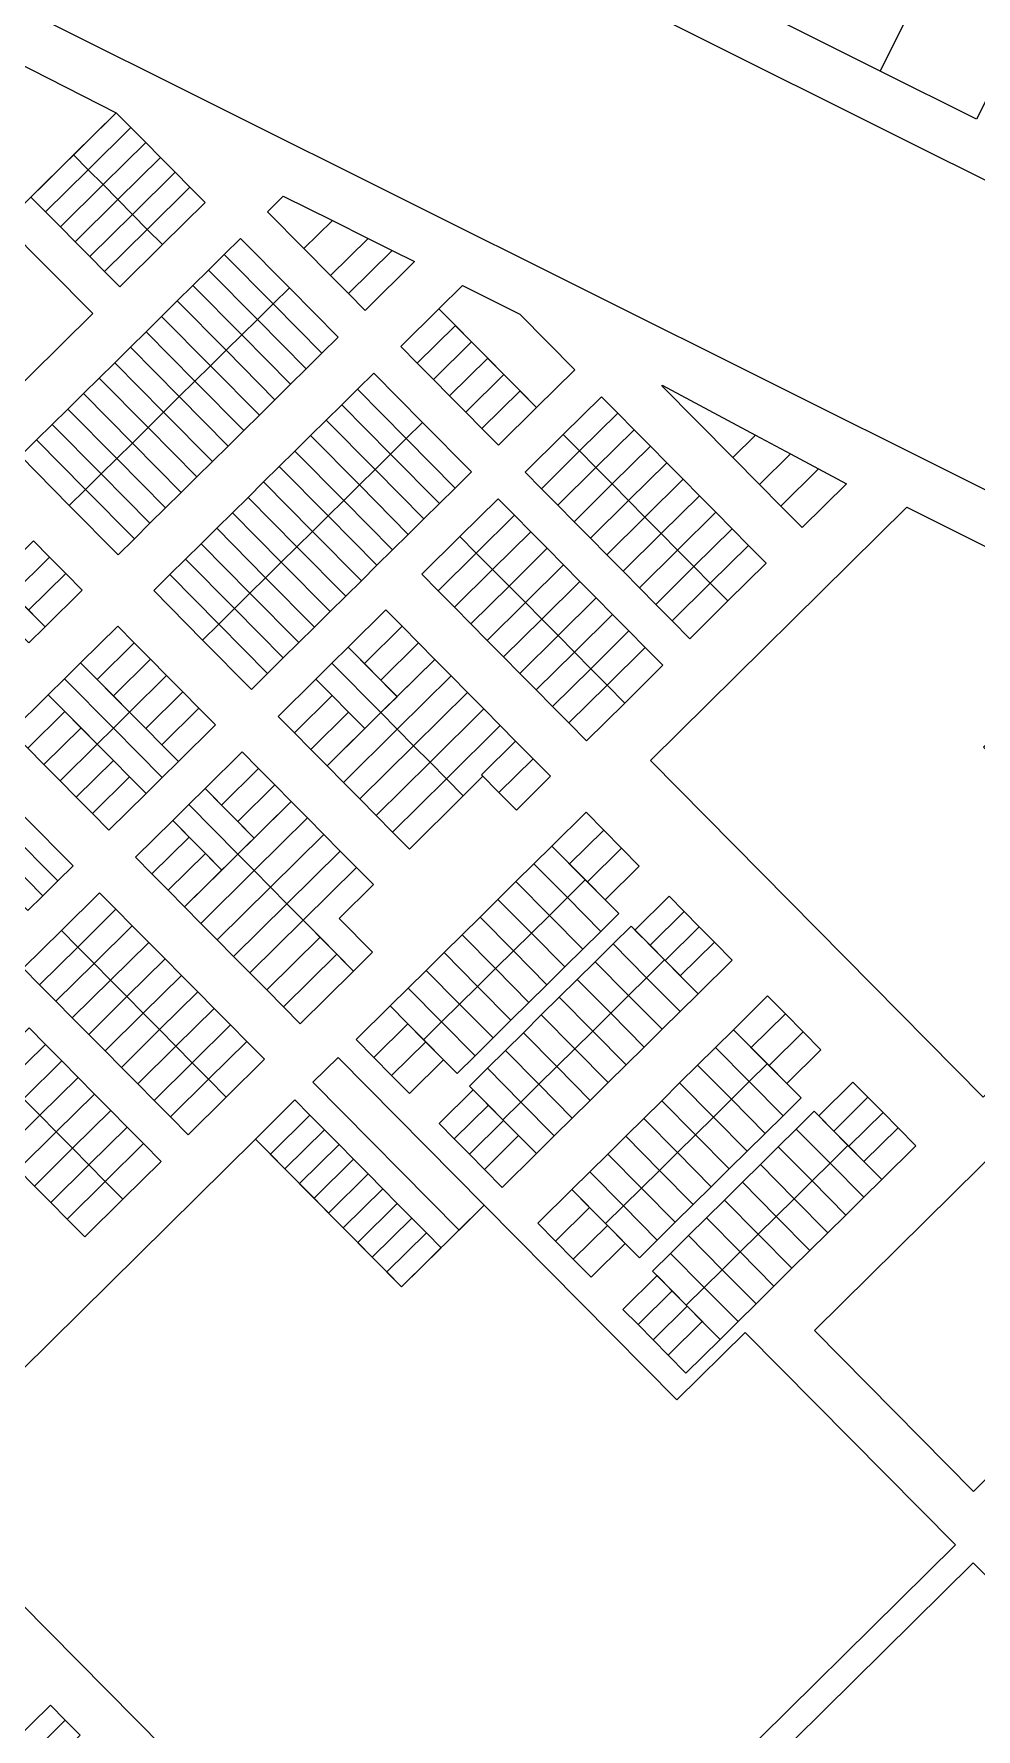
# Model space of a CAD drawing. Header units: metres. Extents: x 5590187 to 5598444, y 6961268 to 6971080.
# Drawn here: x 5594153 to 5594526, y 6967326 to 6967997 of the extents above; entities that cross this region are included whole.
import ezdxf

# ---------------------------------------------------------------- set-up
doc = ezdxf.new("R2010")
doc.units = ezdxf.units.M
doc.layers.add('zz_catastro_fontana', color=7, linetype='Continuous')

msp = doc.modelspace()

# ---------------------------------------------------------------- linework, layer by layer
at = {"layer": 'zz_catastro_fontana'}
for points in [[(5594236.15, 6968085.66), (5594859.43, 6967774.53), (5594810.37, 6967676.25), (5594153.65, 6968004.08), (5594236.15, 6968085.66)], [(5594479.62, 6968080.85), (5594526.05, 6968057.67), (5594488.32, 6967982.1), (5594441.8, 6968005.33), (5594479.62, 6968080.85)], [(5594555.24, 6968043.09), (5594541.84, 6968016.25), (5594550.79, 6968011.78), (5594526.46, 6967963.06), (5594488.32, 6967982.1), (5594526.05, 6968057.66), (5594555.24, 6968043.09)], [(5594185.88, 6967965.62), (5594098.78, 6967879.49), (5594063.62, 6967915.04), (5594138.86, 6967989.45), (5594185.88, 6967965.62)], [(5594185.88, 6967965.63), (5594191.72, 6967959.73), (5594174.83, 6967943.03), (5594169, 6967948.93), (5594185.88, 6967965.63)], [(5594191.72, 6967959.73), (5594197.56, 6967953.83), (5594180.67, 6967937.13), (5594174.83, 6967943.03), (5594191.72, 6967959.73)], [(5594197.56, 6967953.83), (5594203.39, 6967947.93), (5594186.51, 6967931.23), (5594180.67, 6967937.13), (5594197.56, 6967953.83)], [(5594152.11, 6967932.23), (5594169, 6967948.93), (5594174.83, 6967943.03), (5594157.95, 6967926.33), (5594152.11, 6967932.23)], [(5594203.39, 6967947.93), (5594209.23, 6967942.03), (5594192.34, 6967925.33), (5594186.51, 6967931.23), (5594203.39, 6967947.93)], [(5594157.95, 6967926.33), (5594174.83, 6967943.03), (5594180.67, 6967937.13), (5594163.78, 6967920.43), (5594157.95, 6967926.33)], [(5594209.23, 6967942.03), (5594215.07, 6967936.12), (5594198.18, 6967919.42), (5594192.34, 6967925.33), (5594209.23, 6967942.03)], [(5594163.78, 6967920.43), (5594180.67, 6967937.13), (5594186.51, 6967931.23), (5594169.62, 6967914.53), (5594163.78, 6967920.43)], [(5594169.62, 6967914.53), (5594186.51, 6967931.23), (5594192.34, 6967925.33), (5594175.46, 6967908.63), (5594169.62, 6967914.53)], [(5594221.04, 6967930.08), (5594204.16, 6967913.38), (5594198.18, 6967919.42), (5594215.07, 6967936.12), (5594221.04, 6967930.08)], [(5594271.45, 6967922.92), (5594260.21, 6967911.8), (5594245.77, 6967926.41), (5594252.04, 6967932.61), (5594271.45, 6967922.92)], [(5594175.46, 6967908.63), (5594192.34, 6967925.33), (5594198.18, 6967919.42), (5594181.29, 6967902.72), (5594175.46, 6967908.63)], [(5594176.6, 6967886.13), (5594077.53, 6967788.16), (5594007.22, 6967859.27), (5594063.62, 6967915.04), (5594098.78, 6967879.49), (5594141.44, 6967921.68), (5594176.6, 6967886.13)], [(5594187.27, 6967896.68), (5594181.29, 6967902.72), (5594198.18, 6967919.42), (5594204.16, 6967913.38), (5594187.27, 6967896.68)], [(5594285.63, 6967915.84), (5594270.76, 6967901.14), (5594260.21, 6967911.8), (5594271.45, 6967922.92), (5594285.63, 6967915.84)], [(5594247.96, 6967889.9), (5594228.63, 6967909.45), (5594235.11, 6967915.86), (5594254.44, 6967896.31), (5594247.96, 6967889.9)], [(5594295.08, 6967911.12), (5594277.79, 6967894.03), (5594270.76, 6967901.14), (5594285.63, 6967915.84), (5594295.08, 6967911.12)], [(5594304.02, 6967906.66), (5594284.44, 6967887.3), (5594277.79, 6967894.03), (5594295.08, 6967911.12), (5594304.02, 6967906.66)], [(5594222.44, 6967903.34), (5594228.63, 6967909.45), (5594247.96, 6967889.9), (5594241.78, 6967883.78), (5594222.44, 6967903.34)], [(5594210.07, 6967891.1), (5594216.26, 6967897.22), (5594235.59, 6967877.66), (5594229.41, 6967871.55), (5594210.07, 6967891.1)], [(5594216.26, 6967897.22), (5594222.44, 6967903.34), (5594241.78, 6967883.78), (5594235.59, 6967877.66), (5594216.26, 6967897.22)], [(5594313.62, 6967888.02), (5594322.92, 6967897.22), (5594345.59, 6967885.91), (5594367.4, 6967863.86), (5594352.29, 6967848.91), (5594313.62, 6967888.02)], [(5594203.88, 6967884.98), (5594210.07, 6967891.1), (5594229.41, 6967871.55), (5594223.22, 6967865.43), (5594203.88, 6967884.98)], [(5594247.96, 6967889.9), (5594254.44, 6967896.31), (5594273.78, 6967876.75), (5594267.3, 6967870.35), (5594247.96, 6967889.9)], [(5594197.7, 6967878.87), (5594203.88, 6967884.98), (5594223.22, 6967865.43), (5594217.03, 6967859.31), (5594197.7, 6967878.87)], [(5594235.59, 6967877.66), (5594241.78, 6967883.78), (5594261.12, 6967864.23), (5594254.93, 6967858.11), (5594235.59, 6967877.66)], [(5594241.78, 6967883.78), (5594247.96, 6967889.9), (5594267.3, 6967870.35), (5594261.12, 6967864.23), (5594241.78, 6967883.78)], [(5594298.51, 6967873.08), (5594313.62, 6967888.02), (5594320.16, 6967881.41), (5594305.05, 6967866.47), (5594298.51, 6967873.08)], [(5594191.51, 6967872.75), (5594197.7, 6967878.87), (5594217.03, 6967859.31), (5594210.85, 6967853.2), (5594191.51, 6967872.75)], [(5594229.41, 6967871.55), (5594235.59, 6967877.66), (5594254.93, 6967858.11), (5594248.74, 6967851.99), (5594229.41, 6967871.55)], [(5594305.05, 6967866.47), (5594320.16, 6967881.41), (5594326.56, 6967874.94), (5594311.45, 6967860), (5594305.05, 6967866.47)], [(5594185.33, 6967866.63), (5594191.51, 6967872.75), (5594210.85, 6967853.2), (5594204.66, 6967847.08), (5594185.33, 6967866.63)], [(5594223.22, 6967865.43), (5594229.41, 6967871.55), (5594248.74, 6967851.99), (5594242.56, 6967845.88), (5594223.22, 6967865.43)], [(5594311.45, 6967860), (5594326.56, 6967874.94), (5594332.95, 6967868.47), (5594317.84, 6967853.53), (5594311.45, 6967860)], [(5594179.14, 6967860.51), (5594185.33, 6967866.63), (5594204.66, 6967847.08), (5594198.48, 6967840.96), (5594179.14, 6967860.51)], [(5594217.03, 6967859.31), (5594223.22, 6967865.43), (5594242.56, 6967845.88), (5594236.37, 6967839.76), (5594217.03, 6967859.31)], [(5594317.84, 6967853.53), (5594332.95, 6967868.47), (5594339.35, 6967862), (5594324.24, 6967847.05), (5594317.84, 6967853.53)], [(5594172.95, 6967854.4), (5594179.14, 6967860.51), (5594198.48, 6967840.96), (5594192.29, 6967834.84), (5594172.95, 6967854.4)], [(5594210.85, 6967853.2), (5594217.03, 6967859.31), (5594236.37, 6967839.76), (5594230.19, 6967833.64), (5594210.85, 6967853.2)], [(5594300.7, 6967836.57), (5594281.36, 6967856.13), (5594287.84, 6967862.53), (5594307.18, 6967842.98), (5594300.7, 6967836.57)], [(5594324.24, 6967847.05), (5594339.35, 6967862), (5594345.75, 6967855.53), (5594330.64, 6967840.58), (5594324.24, 6967847.05)], [(5594438.97, 6967837.98), (5594429.94, 6967829.06), (5594401.82, 6967857.5), (5594402.05, 6967857.73), (5594438.97, 6967837.98)], [(5594166.77, 6967848.28), (5594172.95, 6967854.4), (5594192.29, 6967834.84), (5594186.1, 6967828.73), (5594166.77, 6967848.28)], [(5594204.66, 6967847.08), (5594210.85, 6967853.2), (5594230.19, 6967833.64), (5594224, 6967827.52), (5594204.66, 6967847.08)], [(5594275.18, 6967850.01), (5594281.36, 6967856.13), (5594300.7, 6967836.57), (5594294.52, 6967830.45), (5594275.18, 6967850.01)], [(5594345.75, 6967855.53), (5594352.29, 6967848.91), (5594337.18, 6967833.97), (5594330.64, 6967840.58), (5594345.75, 6967855.53)], [(5594362.84, 6967838.25), (5594377.95, 6967853.19), (5594384.42, 6967846.65), (5594369.31, 6967831.71), (5594362.84, 6967838.25)], [(5594160.58, 6967842.16), (5594166.77, 6967848.28), (5594186.1, 6967828.73), (5594179.92, 6967822.61), (5594160.58, 6967842.16)], [(5594198.48, 6967840.96), (5594204.66, 6967847.08), (5594224, 6967827.52), (5594217.81, 6967821.41), (5594198.48, 6967840.96)], [(5594262.81, 6967837.77), (5594268.99, 6967843.89), (5594288.33, 6967824.34), (5594282.14, 6967818.22), (5594262.81, 6967837.77)], [(5594268.99, 6967843.89), (5594275.18, 6967850.01), (5594294.52, 6967830.45), (5594288.33, 6967824.34), (5594268.99, 6967843.89)], [(5594369.31, 6967831.71), (5594384.42, 6967846.65), (5594390.89, 6967840.11), (5594375.78, 6967825.17), (5594369.31, 6967831.71)], [(5594154.4, 6967836.04), (5594160.58, 6967842.16), (5594179.92, 6967822.61), (5594173.73, 6967816.49), (5594154.4, 6967836.04)], [(5594192.29, 6967834.84), (5594198.48, 6967840.96), (5594217.81, 6967821.41), (5594211.63, 6967815.29), (5594192.29, 6967834.84)], [(5594256.62, 6967831.66), (5594262.81, 6967837.77), (5594282.14, 6967818.22), (5594275.96, 6967812.1), (5594256.62, 6967831.66)], [(5594300.7, 6967836.57), (5594307.18, 6967842.98), (5594326.52, 6967823.42), (5594320.04, 6967817.02), (5594300.7, 6967836.57)], [(5594347.73, 6967823.31), (5594362.84, 6967838.25), (5594369.31, 6967831.71), (5594354.2, 6967816.76), (5594347.73, 6967823.31)], [(5594375.78, 6967825.17), (5594390.89, 6967840.11), (5594397.35, 6967833.57), (5594382.25, 6967818.62), (5594375.78, 6967825.17)], [(5594452.81, 6967830.58), (5594440.49, 6967818.39), (5594429.94, 6967829.06), (5594438.97, 6967837.98), (5594452.81, 6967830.58)], [(5594148, 6967829.72), (5594154.4, 6967836.04), (5594173.73, 6967816.49), (5594167.33, 6967810.16), (5594148, 6967829.72)], [(5594186.1, 6967828.73), (5594192.29, 6967834.84), (5594211.63, 6967815.29), (5594205.44, 6967809.17), (5594186.1, 6967828.73)], [(5594250.43, 6967825.54), (5594256.62, 6967831.66), (5594275.96, 6967812.1), (5594269.77, 6967805.98), (5594250.43, 6967825.54)], [(5594288.33, 6967824.34), (5594294.52, 6967830.45), (5594313.85, 6967810.9), (5594307.67, 6967804.78), (5594288.33, 6967824.34)], [(5594294.52, 6967830.45), (5594300.7, 6967836.57), (5594320.04, 6967817.02), (5594313.85, 6967810.9), (5594294.52, 6967830.45)], [(5594354.2, 6967816.76), (5594369.31, 6967831.71), (5594375.78, 6967825.17), (5594360.67, 6967810.22), (5594354.2, 6967816.76)], [(5594382.25, 6967818.62), (5594397.35, 6967833.57), (5594403.82, 6967827.02), (5594388.71, 6967812.08), (5594382.25, 6967818.62)], [(5594463.89, 6967824.65), (5594448.93, 6967809.86), (5594440.49, 6967818.39), (5594452.81, 6967830.58), (5594463.89, 6967824.65)], [(5594179.92, 6967822.61), (5594186.1, 6967828.73), (5594205.44, 6967809.17), (5594199.26, 6967803.05), (5594179.92, 6967822.61)], [(5594244.25, 6967819.42), (5594250.43, 6967825.54), (5594269.77, 6967805.98), (5594263.59, 6967799.87), (5594244.25, 6967819.42)], [(5594282.14, 6967818.22), (5594288.33, 6967824.34), (5594307.67, 6967804.78), (5594301.48, 6967798.67), (5594282.14, 6967818.22)], [(5594360.67, 6967810.22), (5594375.78, 6967825.17), (5594382.25, 6967818.62), (5594367.14, 6967803.68), (5594360.67, 6967810.22)], [(5594388.71, 6967812.08), (5594403.82, 6967827.02), (5594410.29, 6967820.48), (5594395.18, 6967805.54), (5594388.71, 6967812.08)], [(5594474.96, 6967818.73), (5594457.37, 6967801.33), (5594448.93, 6967809.86), (5594463.89, 6967824.65), (5594474.96, 6967818.73)], [(5594173.73, 6967816.49), (5594179.92, 6967822.61), (5594199.26, 6967803.05), (5594193.07, 6967796.94), (5594173.73, 6967816.49)], [(5594238.06, 6967813.3), (5594244.25, 6967819.42), (5594263.59, 6967799.87), (5594257.4, 6967793.75), (5594238.06, 6967813.3)], [(5594275.96, 6967812.1), (5594282.14, 6967818.22), (5594301.48, 6967798.67), (5594295.29, 6967792.55), (5594275.96, 6967812.1)], [(5594367.14, 6967803.68), (5594382.25, 6967818.62), (5594388.71, 6967812.08), (5594373.61, 6967797.14), (5594367.14, 6967803.68)], [(5594395.18, 6967805.54), (5594410.29, 6967820.48), (5594416.76, 6967813.94), (5594401.65, 6967799), (5594395.18, 6967805.54)], [(5594167.33, 6967810.16), (5594173.73, 6967816.49), (5594193.07, 6967796.94), (5594186.67, 6967790.61), (5594167.33, 6967810.16)], [(5594231.88, 6967807.19), (5594238.06, 6967813.3), (5594257.4, 6967793.75), (5594251.21, 6967787.63), (5594231.88, 6967807.19)], [(5594269.77, 6967805.98), (5594275.96, 6967812.1), (5594295.29, 6967792.55), (5594289.11, 6967786.43), (5594269.77, 6967805.98)], [(5594321.96, 6967797.82), (5594337.08, 6967812.77), (5594343.55, 6967806.23), (5594328.43, 6967791.28), (5594321.96, 6967797.82)], [(5594373.61, 6967797.14), (5594388.71, 6967812.08), (5594395.18, 6967805.54), (5594380.07, 6967790.6), (5594373.61, 6967797.14)], [(5594401.65, 6967799), (5594416.76, 6967813.94), (5594423.23, 6967807.4), (5594408.12, 6967792.46), (5594401.65, 6967799)], [(5594225.69, 6967801.07), (5594231.88, 6967807.19), (5594251.21, 6967787.63), (5594245.03, 6967781.52), (5594225.69, 6967801.07)], [(5594263.59, 6967799.87), (5594269.77, 6967805.98), (5594289.11, 6967786.43), (5594282.92, 6967780.31), (5594263.59, 6967799.87)], [(5594328.43, 6967791.28), (5594343.55, 6967806.23), (5594350.02, 6967799.69), (5594334.9, 6967784.74), (5594328.43, 6967791.28)], [(5594380.07, 6967790.6), (5594395.18, 6967805.54), (5594401.65, 6967799), (5594386.54, 6967784.06), (5594380.07, 6967790.6)], [(5594598.39, 6967644.44), (5594529.07, 6967575.88), (5594397.32, 6967709.1), (5594498.78, 6967809.44), (5594582.82, 6967767.48), (5594529.17, 6967714.43), (5594598.39, 6967644.44)], [(5594408.12, 6967792.46), (5594423.23, 6967807.4), (5594429.7, 6967800.86), (5594414.59, 6967785.92), (5594408.12, 6967792.46)], [(5594219.5, 6967794.95), (5594225.69, 6967801.07), (5594245.03, 6967781.52), (5594238.84, 6967775.4), (5594219.5, 6967794.95)], [(5594257.4, 6967793.75), (5594263.59, 6967799.87), (5594282.92, 6967780.31), (5594276.74, 6967774.2), (5594257.4, 6967793.75)], [(5594306.84, 6967782.87), (5594321.96, 6967797.82), (5594328.43, 6967791.28), (5594313.31, 6967776.33), (5594306.84, 6967782.87)], [(5594334.9, 6967784.74), (5594350.02, 6967799.69), (5594356.48, 6967793.15), (5594341.37, 6967778.2), (5594334.9, 6967784.74)], [(5594386.54, 6967784.06), (5594401.65, 6967799), (5594408.12, 6967792.46), (5594393.01, 6967777.52), (5594386.54, 6967784.06)], [(5594414.59, 6967785.92), (5594429.7, 6967800.86), (5594436.17, 6967794.32), (5594421.06, 6967779.37), (5594414.59, 6967785.92)], [(5594159.51, 6967789.63), (5594144.82, 6967775.1), (5594138.42, 6967781.57), (5594153.11, 6967796.1), (5594159.51, 6967789.63)], [(5594213.32, 6967788.83), (5594219.5, 6967794.95), (5594238.84, 6967775.4), (5594232.66, 6967769.28), (5594213.32, 6967788.83)], [(5594251.21, 6967787.63), (5594257.4, 6967793.75), (5594276.74, 6967774.2), (5594270.55, 6967768.08), (5594251.21, 6967787.63)], [(5594313.31, 6967776.33), (5594328.43, 6967791.28), (5594334.9, 6967784.74), (5594319.78, 6967769.79), (5594313.31, 6967776.33)], [(5594341.37, 6967778.2), (5594356.48, 6967793.15), (5594362.95, 6967786.61), (5594347.84, 6967771.66), (5594341.37, 6967778.2)], [(5594393.01, 6967777.52), (5594408.12, 6967792.46), (5594414.59, 6967785.92), (5594399.48, 6967770.97), (5594393.01, 6967777.52)], [(5594443.14, 6967787.26), (5594428.04, 6967772.32), (5594421.06, 6967779.37), (5594436.17, 6967794.32), (5594443.14, 6967787.26)], [(5594165.91, 6967783.16), (5594151.22, 6967768.63), (5594144.82, 6967775.1), (5594159.51, 6967789.63), (5594165.91, 6967783.16)], [(5594172.45, 6967776.55), (5594157.76, 6967762.02), (5594151.22, 6967768.63), (5594165.91, 6967783.16), (5594172.45, 6967776.55)], [(5594207.13, 6967782.72), (5594213.32, 6967788.83), (5594232.66, 6967769.28), (5594226.47, 6967763.16), (5594207.13, 6967782.72)], [(5594245.03, 6967781.52), (5594251.21, 6967787.63), (5594270.55, 6967768.08), (5594264.36, 6967761.96), (5594245.03, 6967781.52)], [(5594319.78, 6967769.79), (5594334.9, 6967784.74), (5594341.37, 6967778.2), (5594326.25, 6967763.25), (5594319.78, 6967769.79)], [(5594347.84, 6967771.66), (5594362.95, 6967786.61), (5594369.42, 6967780.07), (5594354.31, 6967765.12), (5594347.84, 6967771.66)], [(5594399.48, 6967770.97), (5594414.59, 6967785.92), (5594421.06, 6967779.37), (5594405.95, 6967764.43), (5594399.48, 6967770.97)], [(5594132.02, 6967775.24), (5594138.42, 6967781.57), (5594157.76, 6967762.02), (5594151.36, 6967755.69), (5594132.02, 6967775.24)], [(5594200.73, 6967776.39), (5594207.13, 6967782.72), (5594226.47, 6967763.16), (5594220.07, 6967756.83), (5594200.73, 6967776.39)], [(5594238.84, 6967775.4), (5594245.03, 6967781.52), (5594264.36, 6967761.96), (5594258.18, 6967755.84), (5594238.84, 6967775.4)], [(5594326.25, 6967763.25), (5594341.37, 6967778.2), (5594347.84, 6967771.66), (5594332.72, 6967756.71), (5594326.25, 6967763.25)], [(5594354.31, 6967765.12), (5594369.42, 6967780.07), (5594375.89, 6967773.52), (5594360.78, 6967758.57), (5594354.31, 6967765.12)], [(5594428.04, 6967772.32), (5594412.93, 6967757.38), (5594405.95, 6967764.43), (5594421.06, 6967779.37), (5594428.04, 6967772.32)], [(5594232.66, 6967769.28), (5594238.84, 6967775.4), (5594258.18, 6967755.84), (5594251.99, 6967749.73), (5594232.66, 6967769.28)], [(5594332.72, 6967756.71), (5594347.84, 6967771.66), (5594354.31, 6967765.12), (5594339.19, 6967750.17), (5594332.72, 6967756.71)], [(5594360.78, 6967758.57), (5594375.89, 6967773.52), (5594382.36, 6967766.98), (5594367.24, 6967752.03), (5594360.78, 6967758.57)], [(5594220.07, 6967756.83), (5594226.47, 6967763.16), (5594245.81, 6967743.61), (5594239.41, 6967737.28), (5594220.07, 6967756.83)], [(5594226.47, 6967763.16), (5594232.66, 6967769.28), (5594251.99, 6967749.73), (5594245.81, 6967743.61), (5594226.47, 6967763.16)], [(5594277.69, 6967754.05), (5594292.62, 6967768.81), (5594299.09, 6967762.27), (5594284.16, 6967747.5), (5594277.69, 6967754.05)], [(5594339.19, 6967750.17), (5594354.31, 6967765.12), (5594360.78, 6967758.57), (5594345.66, 6967743.63), (5594339.19, 6967750.17)], [(5594367.24, 6967752.03), (5594382.36, 6967766.98), (5594388.83, 6967760.44), (5594373.71, 6967745.49), (5594367.24, 6967752.03)], [(5594186.51, 6967762.32), (5594193.05, 6967755.71), (5594178.36, 6967741.18), (5594171.82, 6967747.8), (5594186.51, 6967762.32)], [(5594284.16, 6967747.5), (5594299.09, 6967762.27), (5594305.56, 6967755.73), (5594290.63, 6967740.96), (5594284.16, 6967747.5)], [(5594345.66, 6967743.63), (5594360.78, 6967758.57), (5594367.24, 6967752.03), (5594352.13, 6967737.08), (5594345.66, 6967743.63)], [(5594373.71, 6967745.49), (5594388.83, 6967760.44), (5594395.3, 6967753.9), (5594380.18, 6967738.95), (5594373.71, 6967745.49)], [(5594193.05, 6967755.71), (5594199.45, 6967749.24), (5594184.76, 6967734.71), (5594178.36, 6967741.18), (5594193.05, 6967755.71)], [(5594271.29, 6967747.71), (5594277.68, 6967754.04), (5594297.09, 6967734.41), (5594290.69, 6967728.09), (5594271.29, 6967747.71)], [(5594290.63, 6967740.96), (5594305.56, 6967755.73), (5594312.03, 6967749.19), (5594297.1, 6967734.42), (5594290.63, 6967740.96)], [(5594352.13, 6967737.08), (5594367.24, 6967752.03), (5594373.71, 6967745.49), (5594358.6, 6967730.54), (5594352.13, 6967737.08)], [(5594387.16, 6967731.9), (5594380.18, 6967738.95), (5594395.28, 6967753.89), (5594402.26, 6967746.83), (5594387.16, 6967731.9)], [(5594165.42, 6967741.47), (5594171.82, 6967747.8), (5594191.16, 6967728.24), (5594184.76, 6967721.92), (5594165.42, 6967741.47)], [(5594199.45, 6967749.24), (5594205.85, 6967742.77), (5594191.16, 6967728.24), (5594184.76, 6967734.71), (5594199.45, 6967749.24)], [(5594212.25, 6967736.3), (5594197.56, 6967721.77), (5594191.16, 6967728.24), (5594205.85, 6967742.77), (5594212.25, 6967736.3)], [(5594271.29, 6967747.71), (5594290.69, 6967728.09), (5594284.29, 6967721.76), (5594264.89, 6967741.38), (5594271.29, 6967747.71)], [(5594290.69, 6967728.09), (5594312.02, 6967749.18), (5594318.49, 6967742.64), (5594297.16, 6967721.54), (5594290.69, 6967728.09)], [(5594358.6, 6967730.54), (5594373.71, 6967745.49), (5594380.18, 6967738.95), (5594365.07, 6967724), (5594358.6, 6967730.54)], [(5594159.02, 6967735.14), (5594165.42, 6967741.47), (5594184.76, 6967721.92), (5594178.36, 6967715.59), (5594159.02, 6967735.14)], [(5594218.65, 6967729.83), (5594203.96, 6967715.3), (5594197.56, 6967721.77), (5594212.25, 6967736.3), (5594218.65, 6967729.83)], [(5594249.95, 6967726.62), (5594264.89, 6967741.38), (5594271.36, 6967734.84), (5594256.42, 6967720.07), (5594249.95, 6967726.62)], [(5594297.16, 6967721.54), (5594318.49, 6967742.64), (5594324.96, 6967736.1), (5594303.63, 6967715), (5594297.16, 6967721.54)], [(5594303.63, 6967715), (5594324.96, 6967736.1), (5594331.43, 6967729.56), (5594310.1, 6967708.46), (5594303.63, 6967715)], [(5594372.04, 6967716.95), (5594365.07, 6967724), (5594380.18, 6967738.95), (5594387.16, 6967731.9), (5594372.04, 6967716.95)], [(5594144.33, 6967720.61), (5594159.02, 6967735.14), (5594165.56, 6967728.53), (5594150.87, 6967714), (5594144.33, 6967720.61)], [(5594225.19, 6967723.22), (5594210.5, 6967708.69), (5594203.96, 6967715.3), (5594218.65, 6967729.83), (5594225.19, 6967723.22)], [(5594256.42, 6967720.07), (5594271.36, 6967734.84), (5594277.82, 6967728.3), (5594262.89, 6967713.53), (5594256.42, 6967720.07)], [(5594310.1, 6967708.46), (5594331.43, 6967729.56), (5594337.9, 6967723.01), (5594316.57, 6967701.92), (5594310.1, 6967708.46)], [(5594150.87, 6967714), (5594165.56, 6967728.53), (5594171.96, 6967722.06), (5594157.27, 6967707.53), (5594150.87, 6967714)], [(5594184.76, 6967721.92), (5594191.16, 6967728.24), (5594210.5, 6967708.69), (5594204.1, 6967702.36), (5594184.76, 6967721.92)], [(5594262.89, 6967713.53), (5594277.82, 6967728.3), (5594284.29, 6967721.76), (5594269.36, 6967706.99), (5594262.89, 6967713.53)], [(5594269.36, 6967706.99), (5594290.69, 6967728.09), (5594297.16, 6967721.54), (5594275.83, 6967700.45), (5594269.36, 6967706.99)], [(5594344, 6967716.84), (5594330.47, 6967703.46), (5594331.05, 6967702.88), (5594323.25, 6967695.16), (5594316.57, 6967701.92), (5594337.9, 6967723.01), (5594344, 6967716.84)], [(5594157.27, 6967707.53), (5594171.96, 6967722.06), (5594178.36, 6967715.59), (5594163.67, 6967701.06), (5594157.27, 6967707.53)], [(5594178.36, 6967715.59), (5594184.76, 6967721.92), (5594204.1, 6967702.36), (5594197.7, 6967696.03), (5594178.36, 6967715.59)], [(5594275.83, 6967700.45), (5594297.16, 6967721.54), (5594303.63, 6967715), (5594282.3, 6967693.91), (5594275.83, 6967700.45)], [(5594350.91, 6967709.86), (5594337.38, 6967696.48), (5594330.47, 6967703.46), (5594344, 6967716.84), (5594350.91, 6967709.86)], [(5594170.07, 6967694.59), (5594163.67, 6967701.06), (5594178.36, 6967715.59), (5594184.76, 6967709.12), (5594170.07, 6967694.59)], [(5594235.73, 6967712.55), (5594242.2, 6967706.01), (5594227.51, 6967691.48), (5594221.04, 6967698.02), (5594235.73, 6967712.55)], [(5594282.3, 6967693.91), (5594303.63, 6967715), (5594310.1, 6967708.46), (5594288.77, 6967687.37), (5594282.3, 6967693.91)], [(5594357.81, 6967702.88), (5594344.28, 6967689.5), (5594337.38, 6967696.48), (5594350.91, 6967709.86), (5594357.81, 6967702.88)], [(5594176.47, 6967688.12), (5594170.07, 6967694.59), (5594184.76, 6967709.12), (5594191.16, 6967702.65), (5594176.47, 6967688.12)], [(5594183.01, 6967681.51), (5594176.47, 6967688.12), (5594191.16, 6967702.65), (5594197.7, 6967696.03), (5594183.01, 6967681.51)], [(5594242.2, 6967706.01), (5594248.67, 6967699.47), (5594233.98, 6967684.94), (5594227.51, 6967691.48), (5594242.2, 6967706.01)], [(5594288.77, 6967687.37), (5594310.1, 6967708.46), (5594316.57, 6967701.92), (5594295.24, 6967680.82), (5594288.77, 6967687.37)], [(5594214.64, 6967691.7), (5594221.04, 6967698.02), (5594240.45, 6967678.4), (5594234.05, 6967672.07), (5594214.64, 6967691.7)], [(5594248.67, 6967699.47), (5594255.14, 6967692.93), (5594240.45, 6967678.4), (5594233.98, 6967684.94), (5594248.67, 6967699.47)], [(5594301.92, 6967674.07), (5594295.24, 6967680.82), (5594316.57, 6967701.92), (5594323.25, 6967695.16), (5594301.92, 6967674.07)], [(5594214.64, 6967691.7), (5594234.05, 6967672.07), (5594227.65, 6967665.74), (5594208.25, 6967685.37), (5594214.64, 6967691.7)], [(5594234.05, 6967672.07), (5594255.14, 6967692.93), (5594261.61, 6967686.39), (5594240.52, 6967665.53), (5594234.05, 6967672.07)], [(5594143.41, 6967681.02), (5594149.45, 6967687), (5594168.79, 6967667.44), (5594162.74, 6967661.47), (5594143.41, 6967681.02)], [(5594193.56, 6967670.84), (5594208.25, 6967685.37), (5594214.71, 6967678.83), (5594200.02, 6967664.3), (5594193.56, 6967670.84)], [(5594240.52, 6967665.53), (5594261.61, 6967686.39), (5594268.08, 6967679.84), (5594246.99, 6967658.99), (5594240.52, 6967665.53)], [(5594358.35, 6967675.28), (5594371.86, 6967688.64), (5594378.89, 6967681.53), (5594365.38, 6967668.17), (5594358.35, 6967675.28)], [(5594137.5, 6967675.18), (5594143.41, 6967681.02), (5594162.74, 6967661.47), (5594156.84, 6967655.63), (5594137.5, 6967675.18)], [(5594200.02, 6967664.3), (5594214.71, 6967678.83), (5594221.18, 6967672.29), (5594206.49, 6967657.76), (5594200.02, 6967664.3)], [(5594246.99, 6967658.99), (5594268.08, 6967679.84), (5594274.55, 6967673.3), (5594253.46, 6967652.45), (5594246.99, 6967658.99)], [(5594365.38, 6967668.17), (5594378.89, 6967681.53), (5594385.92, 6967674.42), (5594372.41, 6967661.06), (5594365.38, 6967668.17)], [(5594131.6, 6967669.35), (5594137.5, 6967675.18), (5594156.84, 6967655.63), (5594150.94, 6967649.79), (5594131.6, 6967669.35)], [(5594206.49, 6967657.76), (5594221.18, 6967672.29), (5594227.65, 6967665.74), (5594212.96, 6967651.22), (5594206.49, 6967657.76)], [(5594212.96, 6967651.22), (5594234.05, 6967672.07), (5594240.52, 6967665.53), (5594219.43, 6967644.67), (5594212.96, 6967651.22)], [(5594253.46, 6967652.45), (5594274.55, 6967673.3), (5594281.02, 6967666.76), (5594259.93, 6967645.91), (5594253.46, 6967652.45)], [(5594351.23, 6967668.24), (5594358.35, 6967675.28), (5594371.58, 6967661.89), (5594364.47, 6967654.86), (5594351.23, 6967668.24)], [(5594372.41, 6967661.06), (5594385.92, 6967674.42), (5594392.95, 6967667.3), (5594379.44, 6967653.94), (5594372.41, 6967661.06)], [(5594219.43, 6967644.67), (5594240.52, 6967665.53), (5594246.99, 6967658.99), (5594225.9, 6967638.13), (5594219.43, 6967644.67)], [(5594279.84, 6967625.77), (5594259.93, 6967645.91), (5594281.02, 6967666.76), (5594287.7, 6967660.01), (5594274.17, 6967646.63), (5594287.4, 6967633.24), (5594279.84, 6967625.77)], [(5594344.12, 6967661.21), (5594351.23, 6967668.24), (5594364.47, 6967654.86), (5594357.36, 6967647.83), (5594344.12, 6967661.21)], [(5594164.22, 6967641.84), (5594179.33, 6967656.78), (5594185.8, 6967650.24), (5594170.69, 6967635.29), (5594164.22, 6967641.84)], [(5594225.9, 6967638.13), (5594246.99, 6967658.99), (5594253.46, 6967652.45), (5594232.37, 6967631.59), (5594225.9, 6967638.13)], [(5594337.01, 6967654.18), (5594344.12, 6967661.21), (5594357.36, 6967647.83), (5594350.25, 6967640.8), (5594337.01, 6967654.18)], [(5594364.47, 6967654.86), (5594371.58, 6967661.89), (5594384.81, 6967648.51), (5594377.7, 6967641.48), (5594364.47, 6967654.86)], [(5594170.69, 6967635.29), (5594185.8, 6967650.24), (5594192.27, 6967643.69), (5594177.16, 6967628.75), (5594170.69, 6967635.29)], [(5594232.37, 6967631.59), (5594253.46, 6967652.45), (5594259.93, 6967645.91), (5594238.84, 6967625.05), (5594232.37, 6967631.59)], [(5594329.9, 6967647.15), (5594337.01, 6967654.18), (5594350.25, 6967640.8), (5594343.14, 6967633.77), (5594329.9, 6967647.15)], [(5594357.36, 6967647.83), (5594364.47, 6967654.86), (5594377.7, 6967641.48), (5594370.59, 6967634.45), (5594357.36, 6967647.83)], [(5594391.22, 6967642.03), (5594404.73, 6967655.39), (5594410.7, 6967649.35), (5594397.19, 6967635.99), (5594391.22, 6967642.03)], [(5594397.19, 6967635.99), (5594410.7, 6967649.35), (5594416.68, 6967643.31), (5594403.17, 6967629.95), (5594397.19, 6967635.99)], [(5594177.16, 6967628.75), (5594192.27, 6967643.69), (5594198.74, 6967637.15), (5594183.63, 6967622.21), (5594177.16, 6967628.75)], [(5594266.61, 6967639.15), (5594245.52, 6967618.3), (5594238.84, 6967625.05), (5594259.93, 6967645.91), (5594266.61, 6967639.15)], [(5594322.79, 6967640.12), (5594329.9, 6967647.15), (5594343.14, 6967633.77), (5594336.03, 6967626.74), (5594322.79, 6967640.12)], [(5594350.25, 6967640.8), (5594357.36, 6967647.83), (5594370.59, 6967634.45), (5594363.48, 6967627.42), (5594350.25, 6967640.8)], [(5594382.6, 6967636.52), (5594389.71, 6967643.56), (5594402.95, 6967630.17), (5594395.84, 6967623.14), (5594382.6, 6967636.52)], [(5594403.17, 6967629.95), (5594416.68, 6967643.31), (5594422.66, 6967637.26), (5594409.15, 6967623.9), (5594403.17, 6967629.95)], [(5594149.12, 6967626.89), (5594164.22, 6967641.84), (5594170.69, 6967635.29), (5594155.58, 6967620.35), (5594149.12, 6967626.89)], [(5594183.63, 6967622.21), (5594198.74, 6967637.15), (5594205.21, 6967630.61), (5594190.1, 6967615.67), (5594183.63, 6967622.21)], [(5594245.52, 6967618.3), (5594266.61, 6967639.15), (5594273.22, 6967632.46), (5594252.14, 6967611.6), (5594245.52, 6967618.3)], [(5594315.68, 6967633.09), (5594322.79, 6967640.12), (5594336.03, 6967626.74), (5594328.92, 6967619.7), (5594315.68, 6967633.09)], [(5594343.14, 6967633.77), (5594350.25, 6967640.8), (5594363.48, 6967627.42), (5594356.37, 6967620.39), (5594343.14, 6967633.77)], [(5594375.49, 6967629.49), (5594382.6, 6967636.52), (5594395.84, 6967623.14), (5594388.73, 6967616.11), (5594375.49, 6967629.49)], [(5594409.15, 6967623.9), (5594422.66, 6967637.26), (5594429.69, 6967630.15), (5594416.18, 6967616.79), (5594409.15, 6967623.9)], [(5594155.58, 6967620.35), (5594170.69, 6967635.29), (5594177.16, 6967628.75), (5594162.05, 6967613.81), (5594155.58, 6967620.35)], [(5594162.05, 6967613.81), (5594177.16, 6967628.75), (5594183.63, 6967622.21), (5594168.52, 6967607.27), (5594162.05, 6967613.81)], [(5594190.1, 6967615.67), (5594205.21, 6967630.61), (5594211.68, 6967624.07), (5594196.57, 6967609.13), (5594190.1, 6967615.67)], [(5594252.14, 6967611.6), (5594273.22, 6967632.46), (5594279.84, 6967625.77), (5594258.75, 6967604.91), (5594252.14, 6967611.6)], [(5594308.57, 6967626.05), (5594315.68, 6967633.09), (5594328.92, 6967619.7), (5594321.81, 6967612.67), (5594308.57, 6967626.05)], [(5594336.03, 6967626.74), (5594343.14, 6967633.77), (5594356.37, 6967620.39), (5594349.26, 6967613.35), (5594336.03, 6967626.74)], [(5594368.38, 6967622.46), (5594375.49, 6967629.49), (5594388.73, 6967616.11), (5594381.62, 6967609.08), (5594368.38, 6967622.46)], [(5594395.84, 6967623.14), (5594402.95, 6967630.17), (5594416.18, 6967616.79), (5594409.07, 6967609.76), (5594395.84, 6967623.14)], [(5594168.52, 6967607.27), (5594183.63, 6967622.21), (5594190.1, 6967615.67), (5594174.99, 6967600.73), (5594168.52, 6967607.27)], [(5594196.57, 6967609.13), (5594211.68, 6967624.07), (5594218.15, 6967617.53), (5594203.04, 6967602.59), (5594196.57, 6967609.13)], [(5594301.46, 6967619.02), (5594308.57, 6967626.05), (5594321.81, 6967612.67), (5594314.7, 6967605.64), (5594301.46, 6967619.02)], [(5594328.92, 6967619.7), (5594336.03, 6967626.74), (5594349.26, 6967613.35), (5594342.15, 6967606.32), (5594328.92, 6967619.7)], [(5594361.27, 6967615.43), (5594368.38, 6967622.46), (5594381.62, 6967609.08), (5594374.51, 6967602.05), (5594361.27, 6967615.43)], [(5594388.73, 6967616.11), (5594395.84, 6967623.14), (5594409.07, 6967609.76), (5594401.96, 6967602.73), (5594388.73, 6967616.11)], [(5594604.52, 6967624.08), (5594667.47, 6967560.43), (5594525.26, 6967419.8), (5594462.31, 6967483.45), (5594604.52, 6967624.08)], [(5594174.99, 6967600.73), (5594190.1, 6967615.67), (5594196.57, 6967609.13), (5594181.46, 6967594.19), (5594174.99, 6967600.73)], [(5594203.04, 6967602.59), (5594218.15, 6967617.53), (5594224.62, 6967610.99), (5594209.51, 6967596.05), (5594203.04, 6967602.59)], [(5594294.35, 6967611.99), (5594301.46, 6967619.02), (5594314.7, 6967605.64), (5594307.59, 6967598.61), (5594294.35, 6967611.99)], [(5594321.81, 6967612.67), (5594328.92, 6967619.7), (5594342.15, 6967606.32), (5594335.04, 6967599.29), (5594321.81, 6967612.67)], [(5594354.16, 6967608.4), (5594361.27, 6967615.43), (5594374.51, 6967602.05), (5594367.39, 6967595.02), (5594354.16, 6967608.4)], [(5594381.62, 6967609.08), (5594388.73, 6967616.11), (5594401.96, 6967602.73), (5594394.85, 6967595.7), (5594381.62, 6967609.08)], [(5594430.24, 6967602.57), (5594443.75, 6967615.93), (5594450.78, 6967608.82), (5594437.27, 6967595.46), (5594430.24, 6967602.57)], [(5594181.46, 6967594.19), (5594196.57, 6967609.13), (5594203.04, 6967602.59), (5594187.93, 6967587.64), (5594181.46, 6967594.19)], [(5594209.51, 6967596.05), (5594224.62, 6967610.99), (5594231.09, 6967604.45), (5594215.98, 6967589.5), (5594209.51, 6967596.05)], [(5594280.82, 6967598.65), (5594294.33, 6967612.01), (5594301.36, 6967604.9), (5594287.85, 6967591.54), (5594280.82, 6967598.65)], [(5594314.7, 6967605.64), (5594321.81, 6967612.67), (5594335.04, 6967599.29), (5594327.93, 6967592.26), (5594314.7, 6967605.64)], [(5594374.51, 6967602.05), (5594381.62, 6967609.08), (5594394.85, 6967595.7), (5594387.74, 6967588.67), (5594374.51, 6967602.05)], [(5594437.27, 6967595.46), (5594450.78, 6967608.82), (5594457.82, 6967601.71), (5594444.31, 6967588.35), (5594437.27, 6967595.46)], [(5594136.28, 6967588.32), (5594151.39, 6967603.26), (5594157.86, 6967596.72), (5594142.75, 6967581.78), (5594136.28, 6967588.32)], [(5594187.93, 6967587.64), (5594203.04, 6967602.59), (5594209.51, 6967596.05), (5594194.4, 6967581.1), (5594187.93, 6967587.64)], [(5594215.98, 6967589.5), (5594231.09, 6967604.45), (5594237.56, 6967597.9), (5594222.45, 6967582.96), (5594215.98, 6967589.5)], [(5594287.85, 6967591.54), (5594301.36, 6967604.9), (5594308.39, 6967597.79), (5594294.88, 6967584.43), (5594287.85, 6967591.54)], [(5594307.59, 6967598.61), (5594314.7, 6967605.64), (5594327.93, 6967592.26), (5594320.82, 6967585.23), (5594307.59, 6967598.61)], [(5594347.05, 6967601.37), (5594354.16, 6967608.4), (5594367.39, 6967595.02), (5594360.28, 6967587.99), (5594347.05, 6967601.37)], [(5594367.39, 6967595.02), (5594374.51, 6967602.05), (5594387.74, 6967588.67), (5594380.63, 6967581.64), (5594367.39, 6967595.02)], [(5594423.13, 6967595.54), (5594430.24, 6967602.57), (5594443.6, 6967589.06), (5594436.49, 6967582.03), (5594423.13, 6967595.54)], [(5594142.75, 6967581.78), (5594157.86, 6967596.72), (5594164.33, 6967590.18), (5594149.22, 6967575.24), (5594142.75, 6967581.78)], [(5594194.4, 6967581.1), (5594209.51, 6967596.05), (5594215.98, 6967589.5), (5594200.87, 6967574.56), (5594194.4, 6967581.1)], [(5594229.42, 6967575.91), (5594222.45, 6967582.96), (5594237.56, 6967597.9), (5594244.53, 6967590.85), (5594229.42, 6967575.91)], [(5594294.88, 6967584.43), (5594308.39, 6967597.79), (5594315.43, 6967590.68), (5594301.92, 6967577.32), (5594294.88, 6967584.43)], [(5594339.94, 6967594.34), (5594347.05, 6967601.37), (5594360.28, 6967587.99), (5594353.17, 6967580.95), (5594339.94, 6967594.34)], [(5594416.02, 6967588.51), (5594423.13, 6967595.54), (5594436.49, 6967582.03), (5594429.38, 6967575), (5594416.02, 6967588.51)], [(5594444.31, 6967588.35), (5594457.82, 6967601.71), (5594464.85, 6967594.6), (5594451.34, 6967581.24), (5594444.31, 6967588.35)], [(5594149.22, 6967575.24), (5594164.33, 6967590.18), (5594170.8, 6967583.64), (5594155.69, 6967568.7), (5594149.22, 6967575.24)], [(5594200.87, 6967574.56), (5594215.98, 6967589.5), (5594222.45, 6967582.96), (5594207.34, 6967568.02), (5594200.87, 6967574.56)], [(5594263.76, 6967581.78), (5594273.71, 6967591.62), (5594331.58, 6967533.1), (5594321.63, 6967523.26), (5594263.76, 6967581.78)], [(5594332.83, 6967587.3), (5594339.94, 6967594.34), (5594353.17, 6967580.95), (5594346.06, 6967573.92), (5594332.83, 6967587.3)], [(5594360.28, 6967587.99), (5594367.39, 6967595.02), (5594380.63, 6967581.64), (5594373.52, 6967574.6), (5594360.28, 6967587.99)], [(5594408.91, 6967581.48), (5594416.02, 6967588.51), (5594429.38, 6967575), (5594422.27, 6967567.97), (5594408.91, 6967581.48)], [(5594436.49, 6967582.03), (5594443.6, 6967589.06), (5594456.96, 6967575.55), (5594449.85, 6967568.52), (5594436.49, 6967582.03)], [(5594155.69, 6967568.7), (5594170.8, 6967583.64), (5594177.26, 6967577.1), (5594162.15, 6967562.16), (5594155.69, 6967568.7)], [(5594214.31, 6967560.97), (5594207.34, 6967568.02), (5594222.45, 6967582.96), (5594229.42, 6967575.91), (5594214.31, 6967560.97)], [(5594325.72, 6967580.27), (5594332.83, 6967587.3), (5594346.06, 6967573.92), (5594338.95, 6967566.89), (5594325.72, 6967580.27)], [(5594353.17, 6967580.95), (5594360.28, 6967587.99), (5594373.52, 6967574.6), (5594366.41, 6967567.57), (5594353.17, 6967580.95)], [(5594429.38, 6967575), (5594436.49, 6967582.03), (5594449.85, 6967568.52), (5594442.74, 6967561.49), (5594429.38, 6967575)], [(5594463.95, 6967568.49), (5594477.46, 6967581.85), (5594483.44, 6967575.8), (5594469.93, 6967562.44), (5594463.95, 6967568.49)], [(5594134.11, 6967560.3), (5594149.22, 6967575.24), (5594155.69, 6967568.7), (5594140.58, 6967553.75), (5594134.11, 6967560.3)], [(5594162.15, 6967562.16), (5594177.26, 6967577.1), (5594183.73, 6967570.56), (5594168.62, 6967555.61), (5594162.15, 6967562.16)], [(5594313.72, 6967565.39), (5594327.22, 6967578.75), (5594333.2, 6967572.71), (5594319.69, 6967559.35), (5594313.72, 6967565.39)], [(5594346.06, 6967573.92), (5594353.17, 6967580.95), (5594366.41, 6967567.57), (5594359.3, 6967560.54), (5594346.06, 6967573.92)], [(5594401.8, 6967574.45), (5594408.91, 6967581.48), (5594422.27, 6967567.97), (5594415.16, 6967560.94), (5594401.8, 6967574.45)], [(5594422.27, 6967567.97), (5594429.38, 6967575), (5594442.74, 6967561.49), (5594435.63, 6967554.46), (5594422.27, 6967567.97)], [(5594469.93, 6967562.44), (5594483.44, 6967575.8), (5594489.42, 6967569.76), (5594475.91, 6967556.4), (5594469.93, 6967562.44)], [(5594140.58, 6967553.75), (5594155.69, 6967568.7), (5594162.15, 6967562.16), (5594147.05, 6967547.21), (5594140.58, 6967553.75)], [(5594168.62, 6967555.61), (5594183.73, 6967570.56), (5594190.2, 6967564.01), (5594175.09, 6967549.07), (5594168.62, 6967555.61)], [(5594241, 6967559.28), (5594256.65, 6967574.75), (5594262.55, 6967568.77), (5594246.91, 6967553.3), (5594241, 6967559.28)], [(5594246.91, 6967553.3), (5594262.55, 6967568.77), (5594268.32, 6967562.94), (5594252.68, 6967547.47), (5594246.91, 6967553.3)], [(5594319.69, 6967559.35), (5594333.2, 6967572.71), (5594339.18, 6967566.66), (5594325.67, 6967553.3), (5594319.69, 6967559.35)], [(5594338.95, 6967566.89), (5594346.06, 6967573.92), (5594359.3, 6967560.54), (5594352.19, 6967553.51), (5594338.95, 6967566.89)], [(5594394.69, 6967567.41), (5594401.8, 6967574.45), (5594415.16, 6967560.94), (5594408.05, 6967553.9), (5594394.69, 6967567.41)], [(5594455.08, 6967563.23), (5594462.19, 6967570.26), (5594475.55, 6967556.75), (5594468.44, 6967549.72), (5594455.08, 6967563.23)], [(5594475.91, 6967556.4), (5594489.42, 6967569.76), (5594495.39, 6967563.71), (5594481.88, 6967550.35), (5594475.91, 6967556.4)], [(5594147.05, 6967547.21), (5594162.15, 6967562.16), (5594168.62, 6967555.61), (5594153.51, 6967540.67), (5594147.05, 6967547.21)], [(5594175.09, 6967549.07), (5594190.2, 6967564.01), (5594196.67, 6967557.47), (5594181.56, 6967542.53), (5594175.09, 6967549.07)], [(5594252.68, 6967547.47), (5594268.32, 6967562.94), (5594274.08, 6967557.11), (5594258.44, 6967541.64), (5594252.68, 6967547.47)], [(5594325.67, 6967553.3), (5594339.18, 6967566.66), (5594345.16, 6967560.62), (5594331.65, 6967547.26), (5594325.67, 6967553.3)], [(5594387.58, 6967560.38), (5594394.69, 6967567.41), (5594408.05, 6967553.9), (5594400.94, 6967546.87), (5594387.58, 6967560.38)], [(5594415.16, 6967560.94), (5594422.27, 6967567.97), (5594435.63, 6967554.46), (5594428.52, 6967547.43), (5594415.16, 6967560.94)], [(5594447.97, 6967556.2), (5594455.08, 6967563.23), (5594468.44, 6967549.72), (5594461.33, 6967542.69), (5594447.97, 6967556.2)], [(5594481.88, 6967550.35), (5594495.39, 6967563.71), (5594502.42, 6967556.6), (5594488.91, 6967543.24), (5594481.88, 6967550.35)], [(5594331.58, 6967533.1), (5594407.84, 6967455.99), (5594434.86, 6967482.71), (5594518.04, 6967398.6), (5594319.46, 6967202.21), (5594102.15, 6967421.96), (5594241, 6967559.28), (5594298.87, 6967500.76), (5594331.58, 6967533.1)], [(5594153.51, 6967540.67), (5594168.62, 6967555.61), (5594175.09, 6967549.07), (5594159.98, 6967534.13), (5594153.51, 6967540.67)], [(5594188.54, 6967535.48), (5594181.56, 6967542.53), (5594196.67, 6967557.47), (5594203.65, 6967550.42), (5594188.54, 6967535.48)], [(5594258.44, 6967541.64), (5594274.08, 6967557.11), (5594279.85, 6967551.28), (5594264.21, 6967535.81), (5594258.44, 6967541.64)], [(5594331.65, 6967547.26), (5594345.16, 6967560.62), (5594352.19, 6967553.51), (5594338.68, 6967540.15), (5594331.65, 6967547.26)], [(5594380.47, 6967553.35), (5594387.58, 6967560.38), (5594400.94, 6967546.87), (5594393.83, 6967539.84), (5594380.47, 6967553.35)], [(5594408.05, 6967553.9), (5594415.16, 6967560.94), (5594428.52, 6967547.43), (5594421.41, 6967540.4), (5594408.05, 6967553.9)], [(5594440.86, 6967549.17), (5594447.97, 6967556.2), (5594461.33, 6967542.69), (5594454.22, 6967535.66), (5594440.86, 6967549.17)], [(5594468.44, 6967549.72), (5594475.55, 6967556.75), (5594488.91, 6967543.24), (5594481.8, 6967536.21), (5594468.44, 6967549.72)], [(5594159.98, 6967534.13), (5594175.09, 6967549.07), (5594181.56, 6967542.53), (5594166.45, 6967527.59), (5594159.98, 6967534.13)], [(5594264.21, 6967535.81), (5594279.85, 6967551.28), (5594285.62, 6967545.45), (5594269.97, 6967529.98), (5594264.21, 6967535.81)], [(5594373.36, 6967546.32), (5594380.47, 6967553.35), (5594393.83, 6967539.84), (5594386.72, 6967532.81), (5594373.36, 6967546.32)], [(5594400.94, 6967546.87), (5594408.05, 6967553.9), (5594421.41, 6967540.4), (5594414.3, 6967533.36), (5594400.94, 6967546.87)], [(5594433.75, 6967542.14), (5594440.86, 6967549.17), (5594454.22, 6967535.66), (5594447.11, 6967528.63), (5594433.75, 6967542.14)], [(5594461.33, 6967542.69), (5594468.44, 6967549.72), (5594481.8, 6967536.21), (5594474.69, 6967529.18), (5594461.33, 6967542.69)], [(5594173.43, 6967520.54), (5594166.45, 6967527.59), (5594181.56, 6967542.53), (5594188.54, 6967535.48), (5594173.43, 6967520.54)], [(5594269.97, 6967529.98), (5594285.62, 6967545.45), (5594291.38, 6967539.62), (5594275.74, 6967524.15), (5594269.97, 6967529.98)], [(5594366.25, 6967539.29), (5594373.36, 6967546.32), (5594386.72, 6967532.81), (5594379.61, 6967525.78), (5594366.25, 6967539.29)], [(5594393.83, 6967539.84), (5594400.94, 6967546.87), (5594414.3, 6967533.36), (5594407.19, 6967526.33), (5594393.83, 6967539.84)], [(5594426.64, 6967535.11), (5594433.75, 6967542.14), (5594447.11, 6967528.63), (5594440, 6967521.6), (5594426.64, 6967535.11)], [(5594454.22, 6967535.66), (5594461.33, 6967542.69), (5594474.69, 6967529.18), (5594467.58, 6967522.15), (5594454.22, 6967535.66)], [(5594275.74, 6967524.15), (5594291.38, 6967539.62), (5594297.15, 6967533.79), (5594281.51, 6967518.32), (5594275.74, 6967524.15)], [(5594352.74, 6967525.93), (5594366.25, 6967539.29), (5594373.28, 6967532.18), (5594359.77, 6967518.82), (5594352.74, 6967525.93)], [(5594386.72, 6967532.81), (5594393.83, 6967539.84), (5594407.19, 6967526.33), (5594400.08, 6967519.3), (5594386.72, 6967532.81)], [(5594419.53, 6967528.07), (5594426.64, 6967535.11), (5594440, 6967521.6), (5594432.89, 6967514.56), (5594419.53, 6967528.07)], [(5594447.11, 6967528.63), (5594454.22, 6967535.66), (5594467.58, 6967522.15), (5594460.47, 6967515.12), (5594447.11, 6967528.63)], [(5594281.51, 6967518.32), (5594297.15, 6967533.79), (5594302.91, 6967527.96), (5594287.27, 6967512.49), (5594281.51, 6967518.32)], [(5594287.27, 6967512.49), (5594302.91, 6967527.96), (5594308.68, 6967522.13), (5594293.04, 6967506.66), (5594287.27, 6967512.49)], [(5594359.77, 6967518.82), (5594373.28, 6967532.18), (5594380.31, 6967525.07), (5594366.8, 6967511.71), (5594359.77, 6967518.82)], [(5594379.61, 6967525.78), (5594386.72, 6967532.81), (5594400.08, 6967519.3), (5594392.97, 6967512.27), (5594379.61, 6967525.78)], [(5594412.42, 6967521.04), (5594419.53, 6967528.07), (5594432.89, 6967514.56), (5594425.78, 6967507.53), (5594412.42, 6967521.04)], [(5594440, 6967521.6), (5594447.11, 6967528.63), (5594460.47, 6967515.12), (5594453.36, 6967508.09), (5594440, 6967521.6)], [(5594293.04, 6967506.66), (5594308.68, 6967522.13), (5594314.52, 6967516.23), (5594298.87, 6967500.76), (5594293.04, 6967506.66)], [(5594366.8, 6967511.71), (5594380.31, 6967525.07), (5594387.34, 6967517.96), (5594373.83, 6967504.6), (5594366.8, 6967511.71)], [(5594432.89, 6967514.56), (5594440, 6967521.6), (5594453.36, 6967508.09), (5594446.25, 6967501.05), (5594432.89, 6967514.56)], [(5594405.31, 6967514.01), (5594412.42, 6967521.04), (5594425.78, 6967507.53), (5594418.67, 6967500.5), (5594405.31, 6967514.01)], [(5594425.78, 6967507.53), (5594432.89, 6967514.56), (5594446.25, 6967501.05), (5594439.14, 6967494.02), (5594425.78, 6967507.53)], [(5594398.2, 6967506.98), (5594405.31, 6967514.01), (5594418.67, 6967500.5), (5594411.56, 6967493.47), (5594398.2, 6967506.98)], [(5594386.45, 6967491.84), (5594399.96, 6967505.2), (5594405.94, 6967499.16), (5594392.43, 6967485.8), (5594386.45, 6967491.84)], [(5594418.67, 6967500.5), (5594425.78, 6967507.53), (5594439.14, 6967494.02), (5594432.03, 6967486.99), (5594418.67, 6967500.5)], [(5594392.43, 6967485.8), (5594405.94, 6967499.16), (5594411.91, 6967493.11), (5594398.4, 6967479.75), (5594392.43, 6967485.8)], [(5594411.56, 6967493.47), (5594418.67, 6967500.5), (5594432.03, 6967486.99), (5594424.92, 6967479.96), (5594411.56, 6967493.47)], [(5594398.4, 6967479.75), (5594411.91, 6967493.11), (5594417.89, 6967487.07), (5594404.38, 6967473.71), (5594398.4, 6967479.75)], [(5594404.38, 6967473.71), (5594417.89, 6967487.07), (5594424.92, 6967479.96), (5594411.41, 6967466.6), (5594404.38, 6967473.71)], [(5594795.35, 6967260.39), (5594511.44, 6966979.63), (5594312.27, 6967181.04), (5594525.07, 6967391.49), (5594600.03, 6967315.69), (5594642.69, 6967357.88), (5594670.82, 6967329.44), (5594699.26, 6967357.56), (5594795.35, 6967260.39)], [(5594159.88, 6967335.13), (5594165.69, 6967329.25), (5594150.58, 6967314.31), (5594144.77, 6967320.19), (5594159.88, 6967335.13)], [(5594150.58, 6967314.31), (5594165.69, 6967329.25), (5594171.56, 6967323.32), (5594156.45, 6967308.38), (5594150.58, 6967314.31)]]:
    msp.add_lwpolyline(points, close=True, dxfattribs=at)

doc.saveas('drawing.dxf')
